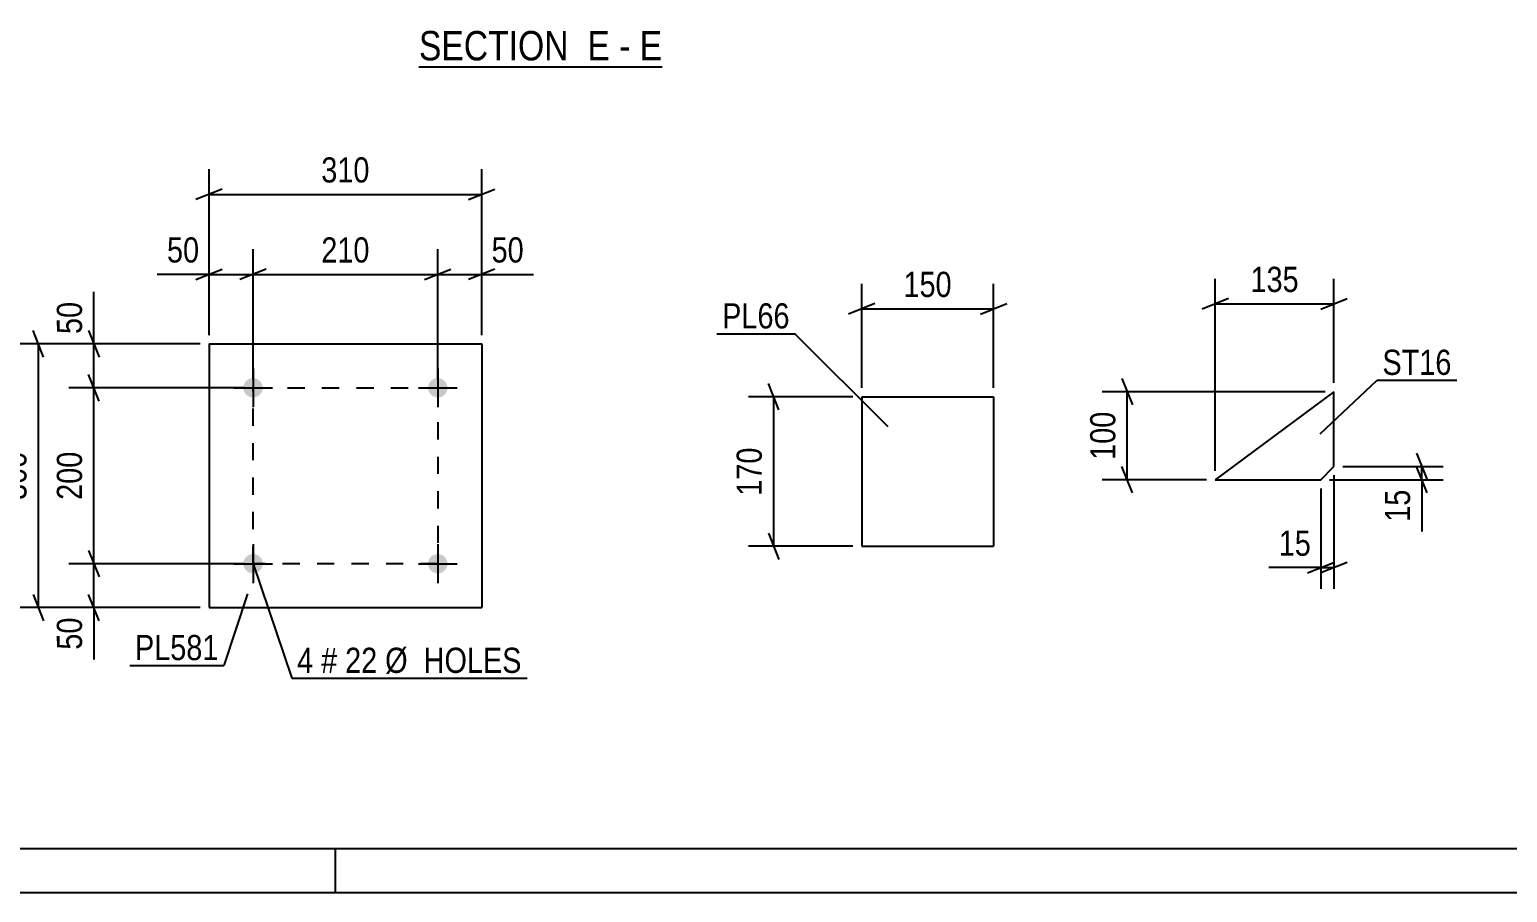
# Model space of a CAD drawing. Header units: millimetres. Extents: x 0 to 841, y 0 to 594.
# Drawn here: x 176.2 to 344.2, y 0 to 98.1 of the extents above; entities that cross this region are included whole.
import ezdxf

# ---------------------------------------------------------------- set-up
doc = ezdxf.new("R2010")
doc.units = ezdxf.units.MM
doc.linetypes.add('DXK_LINE_DOT2', pattern=[3.9198, 1.9599, -1.9599])
doc.styles.add('Arial Narrow', font='ARIALN.TTF', dxfattribs={"height": 0.2})

# ---------------------------------------------------------------- blocks, each defined once
blk = doc.blocks.new('Unknown-275727422-1135')
at = {"color": 5, "linetype": 'Continuous'}
for p, q in [((5, 5), (836, 5)), ((211, 0), (211, 5)), ((0, 0), (841, 0))]:
    blk.add_line(p, q, dxfattribs=at)
blk = doc.blocks.new('Unknown-275727422-15 - 5387')
at = {"color": 6, "linetype": 'Continuous'}
blk.add_line((220.48, 93.88), (248.13, 93.88), dxfattribs=at)
at = {"color": 0, "linetype": 'Continuous'}
for points in [[(238.59, 94.63), (238.59, 98.13), (220.48, 98.13), (220.48, 94.63)], [(242.2, 94.63), (242.2, 98.13), (239.64, 98.13), (239.64, 94.63)], [(244.52, 94.63), (244.52, 98.13), (243.25, 98.13), (243.25, 94.63)], [(248.13, 94.63), (248.13, 98.13), (245.57, 98.13), (245.57, 94.63)]]:
    blk.add_wipeout(points, dxfattribs=at)
at = {"color": 7, "linetype": 'Continuous', "style": 'Arial Narrow'}
for s, p in [('SECTION ', (220.48, 94.63)), ('E', (239.64, 94.63)), ('E', (245.57, 94.63)), ('-', (243.25, 94.63))]:
    blk.add_text(s, height=3.34, dxfattribs=at).set_placement(p)
blk = doc.blocks.new('Part-275727422-14089 - 14088')
at = {"color": 2, "linetype": 'Continuous'}
for p, q in [((270.81, 56.37), (270.81, 39.37)), ((270.81, 56.37), (285.81, 56.37)), ((285.81, 56.37), (285.81, 39.37)), ((270.81, 39.37), (285.81, 39.37))]:
    blk.add_line(p, q, dxfattribs=at)
blk = doc.blocks.new('Part-275727422-14108 - 14107')
at = {"color": 2, "linetype": 'Continuous'}
for p, q in [((324.5, 56.94), (311, 46.94)), ((324.5, 48.44), (324.5, 56.94)), ((323, 46.94), (324.5, 48.44)), ((311, 46.94), (323, 46.94))]:
    blk.add_line(p, q, dxfattribs=at)
blk = doc.blocks.new('Part-275727422-14179 - 14178')
at = {"color": 2, "linetype": 'Continuous'}
for p, q in [((196.62, 62.39), (196.62, 32.39)), ((196.62, 62.39), (227.62, 62.39)), ((227.62, 62.39), (227.62, 32.39)), ((196.62, 32.39), (227.62, 32.39))]:
    blk.add_line(p, q, dxfattribs=at)
blk = doc.blocks.new('Bolt-275727422-14180 - 14178')
at = {"linetype": 'Continuous'}
for points in [[(202.72, 37.39, -1), (200.52, 37.39, -1)], [(223.72, 37.39, -1), (221.52, 37.39, -1)]]:
    blk.add_hatch(color=1, dxfattribs=at).paths.add_polyline_path(points)
at = {"color": 1, "linetype": 'Continuous'}
for p, q in [((201.62, 39.59), (201.62, 35.19)), ((222.62, 39.59), (222.62, 35.19)), ((199.42, 37.39), (203.82, 37.39)), ((220.42, 37.39), (224.82, 37.39))]:
    blk.add_line(p, q, dxfattribs=at)
blk = doc.blocks.new('Bolt-275727422-14181 - 14178')
at = {"linetype": 'Continuous'}
for points in [[(202.72, 57.39, -1), (200.52, 57.39, -1)], [(223.72, 57.39, -1), (221.52, 57.39, -1)]]:
    blk.add_hatch(color=1, dxfattribs=at).paths.add_polyline_path(points)
at = {"color": 1, "linetype": 'Continuous'}
for p, q in [((201.62, 59.59), (201.62, 55.19)), ((222.62, 59.59), (222.62, 55.19)), ((199.42, 57.39), (203.82, 57.39)), ((220.42, 57.39), (224.82, 57.39))]:
    blk.add_line(p, q, dxfattribs=at)
blk = doc.blocks.new('Rectangle-275727422-14891 - 14178')
at = {"color": 1, "linetype": 'DXK_LINE_DOT2'}
blk.add_lwpolyline([(201.62, 57.39), (222.62, 57.39), (222.62, 37.39), (201.62, 37.39), (201.62, 57.39)], close=True, dxfattribs=at)
blk = doc.blocks.new('StraightDimension-275727422-14265 - 14088')
at = {"color": 7, "linetype": 'Continuous'}
for p, q in [((261.41, 54.87), (260.21, 57.87)), ((269.81, 56.37), (257.96, 56.37)), ((260.81, 39.37), (260.81, 56.37)), ((260.21, 40.87), (261.41, 37.87)), ((269.81, 39.37), (257.96, 39.37))]:
    blk.add_line(p, q, dxfattribs=at)
at = {"color": 0}
blk.add_wipeout([(260.06, 51.21), (255.86, 51.21), (255.86, 44.52), (260.06, 44.52)], dxfattribs=at)
at = {"color": 3, "style": 'Arial Narrow'}
blk.add_text('170', height=2.863, rotation=90.0002, dxfattribs=at).set_placement((259.46, 45.12))
blk = doc.blocks.new('StraightDimension-275727422-14269 - 14088')
at = {"color": 7, "linetype": 'Continuous'}
for p, q in [((270.81, 57.37), (270.81, 69.22)), ((285.81, 57.37), (285.81, 69.22)), ((272.31, 66.97), (269.31, 65.77)), ((270.81, 66.37), (285.81, 66.37)), ((284.31, 65.77), (287.31, 66.97))]:
    blk.add_line(p, q, dxfattribs=at)
at = {"color": 0}
blk.add_wipeout([(281.65, 67.12), (281.65, 71.32), (274.96, 71.32), (274.96, 67.12)], dxfattribs=at)
at = {"color": 3, "style": 'Arial Narrow'}
blk.add_text('150', height=2.863, dxfattribs=at).set_placement((275.56, 67.72))
blk = doc.blocks.new('StraightDimension-275727422-14297 - 14107')
at = {"color": 7, "linetype": 'Continuous'}
for p, q in [((324.5, 47.44), (324.5, 34.54)), ((323, 45.94), (323, 34.54)), ((321.5, 36.34), (324.5, 37.54)), ((326, 37.54), (323, 36.34)), ((323, 36.94), (324.5, 36.94))]:
    blk.add_line(p, q, dxfattribs=at)
at = {"color": 0}
blk.add_wipeout([(322.47, 37.69), (322.47, 41.89), (317.62, 41.89), (317.62, 37.69)], dxfattribs=at)
at = {"color": 7, "linetype": 'Continuous'}
blk.add_line((323, 36.94), (317.09, 36.94), dxfattribs=at)
blk.add_line((323, 36.94), (317.09, 36.94), dxfattribs=at)
at = {"color": 3, "style": 'Arial Narrow'}
blk.add_text('15', height=2.863, dxfattribs=at).set_placement((318.22, 38.29))
blk = doc.blocks.new('StraightDimension-275727422-14289 - 14107')
at = {"color": 7, "linetype": 'Continuous'}
for p, q in [((333.9, 49.94), (335.1, 46.94)), ((325.5, 48.44), (336.9, 48.44)), ((335.1, 45.44), (333.9, 48.44)), ((334.5, 46.94), (334.5, 48.44)), ((324, 46.94), (336.9, 46.94))]:
    blk.add_line(p, q, dxfattribs=at)
at = {"color": 0}
blk.add_wipeout([(333.75, 46.42), (329.55, 46.42), (329.55, 41.56), (333.75, 41.56)], dxfattribs=at)
at = {"color": 7, "linetype": 'Continuous'}
blk.add_line((334.5, 46.94), (334.5, 41.04), dxfattribs=at)
blk.add_line((334.5, 46.94), (334.5, 41.04), dxfattribs=at)
at = {"color": 3, "style": 'Arial Narrow'}
blk.add_text('15', height=2.863, rotation=90.0002, dxfattribs=at).set_placement((333.15, 42.16))
blk = doc.blocks.new('StraightDimension-275727422-14301 - 14107')
at = {"color": 7, "linetype": 'Continuous'}
for p, q in [((311, 47.94), (311, 69.79)), ((324.5, 57.94), (324.5, 69.79)), ((312.5, 67.54), (309.5, 66.34)), ((323, 66.34), (326, 67.54)), ((311, 66.94), (324.5, 66.94))]:
    blk.add_line(p, q, dxfattribs=at)
at = {"color": 0}
blk.add_wipeout([(321.09, 67.69), (321.09, 71.89), (314.41, 71.89), (314.41, 67.69)], dxfattribs=at)
at = {"color": 3, "style": 'Arial Narrow'}
blk.add_text('135', height=2.863, dxfattribs=at).set_placement((315.01, 68.29))
blk = doc.blocks.new('StraightDimension-275727422-14293 - 14107')
at = {"color": 7, "linetype": 'Continuous'}
for p, q in [((300.4, 58.44), (301.6, 55.44)), ((323.5, 56.94), (298.15, 56.94)), ((301, 46.94), (301, 56.94)), ((301.6, 45.44), (300.4, 48.44)), ((310, 46.94), (298.15, 46.94))]:
    blk.add_line(p, q, dxfattribs=at)
at = {"color": 0}
blk.add_wipeout([(300.25, 55.29), (296.05, 55.29), (296.05, 48.6), (300.25, 48.6)], dxfattribs=at)
at = {"color": 3, "style": 'Arial Narrow'}
blk.add_text('100', height=2.863, rotation=90.0002, dxfattribs=at).set_placement((299.65, 49.2))
blk = doc.blocks.new('StraightDimension-275727422-14309 - 14178')
at = {"color": 7, "linetype": 'Continuous'}
for p, q in [((182.93, 63.89), (184.13, 60.89)), ((195.62, 62.39), (180.68, 62.39)), ((183.53, 57.39), (183.53, 62.39)), ((184.13, 55.89), (182.93, 58.89)), ((200.62, 57.39), (180.68, 57.39))]:
    blk.add_line(p, q, dxfattribs=at)
at = {"color": 0}
blk.add_wipeout([(182.78, 67.77), (178.58, 67.77), (178.58, 62.91), (182.78, 62.91)], dxfattribs=at)
at = {"color": 7, "linetype": 'Continuous'}
blk.add_line((183.53, 62.39), (183.53, 68.29), dxfattribs=at)
blk.add_line((183.53, 62.39), (183.53, 68.29), dxfattribs=at)
at = {"color": 3, "style": 'Arial Narrow'}
blk.add_text('50', height=2.863, rotation=90.0002, dxfattribs=at).set_placement((182.18, 63.51))
blk = doc.blocks.new('StraightDimension-275727422-14310 - 14178')
at = {"color": 7, "linetype": 'Continuous'}
for p, q in [((184.13, 55.89), (182.93, 58.89)), ((200.62, 57.39), (180.68, 57.39)), ((183.53, 37.39), (183.53, 57.39)), ((182.93, 38.89), (184.13, 35.89)), ((200.62, 37.39), (180.68, 37.39))]:
    blk.add_line(p, q, dxfattribs=at)
at = {"color": 0}
blk.add_wipeout([(182.78, 50.73), (178.58, 50.73), (178.58, 44.05), (182.78, 44.05)], dxfattribs=at)
at = {"color": 3, "style": 'Arial Narrow'}
blk.add_text('200', height=2.863, rotation=90.0002, dxfattribs=at).set_placement((182.18, 44.65))
blk = doc.blocks.new('StraightDimension-275727422-14311 - 14178')
at = {"color": 7, "linetype": 'Continuous'}
for p, q in [((182.93, 38.89), (184.13, 35.89)), ((200.62, 37.39), (180.68, 37.39)), ((183.53, 32.39), (183.53, 37.39)), ((184.13, 30.89), (182.93, 33.89)), ((195.62, 32.39), (180.68, 32.39))]:
    blk.add_line(p, q, dxfattribs=at)
at = {"color": 0}
blk.add_wipeout([(182.78, 31.86), (178.58, 31.86), (178.58, 27.01), (182.78, 27.01)], dxfattribs=at)
at = {"color": 7, "linetype": 'Continuous'}
blk.add_line((183.53, 32.39), (183.53, 26.48), dxfattribs=at)
blk.add_line((183.53, 32.39), (183.53, 26.48), dxfattribs=at)
at = {"color": 3, "style": 'Arial Narrow'}
blk.add_text('50', height=2.863, rotation=90.0002, dxfattribs=at).set_placement((182.18, 27.61))
blk = doc.blocks.new('StraightDimension-275727422-14321 - 14178')
at = {"color": 7, "linetype": 'Continuous'}
for p, q in [((177.82, 60.89), (176.62, 63.89)), ((195.62, 62.39), (174.37, 62.39)), ((177.22, 32.39), (177.22, 62.39)), ((176.62, 33.89), (177.82, 30.89)), ((195.62, 32.39), (174.37, 32.39))]:
    blk.add_line(p, q, dxfattribs=at)
at = {"color": 0}
blk.add_wipeout([(176.47, 50.73), (172.27, 50.73), (172.27, 44.04), (176.47, 44.04)], dxfattribs=at)
at = {"color": 3, "style": 'Arial Narrow'}
blk.add_text('300', height=2.863, rotation=90.0002, dxfattribs=at).set_placement((175.87, 44.64))
blk = doc.blocks.new('StraightDimension-275727422-14341 - 14178')
at = {"color": 7, "linetype": 'Continuous'}
for p, q in [((196.62, 63.39), (196.62, 82.24)), ((227.62, 63.39), (227.62, 82.24)), ((198.12, 79.99), (195.12, 78.79)), ((196.62, 79.39), (227.62, 79.39)), ((226.12, 78.79), (229.12, 79.99))]:
    blk.add_line(p, q, dxfattribs=at)
at = {"color": 0}
blk.add_wipeout([(215.46, 80.14), (215.46, 84.34), (208.78, 84.34), (208.78, 80.14)], dxfattribs=at)
at = {"color": 3, "style": 'Arial Narrow'}
blk.add_text('310', height=2.863, dxfattribs=at).set_placement((209.38, 80.74))
blk = doc.blocks.new('StraightDimension-275727422-14849 - 14178')
at = {"color": 7, "linetype": 'Continuous'}
for p, q in [((222.62, 58.39), (222.62, 73.14)), ((227.62, 63.39), (227.62, 73.14)), ((221.12, 69.69), (224.12, 70.89)), ((229.12, 70.89), (226.12, 69.69)), ((222.62, 70.29), (227.62, 70.29))]:
    blk.add_line(p, q, dxfattribs=at)
at = {"color": 0}
blk.add_wipeout([(233, 71.04), (233, 75.24), (228.14, 75.24), (228.14, 71.04)], dxfattribs=at)
at = {"color": 7, "linetype": 'Continuous'}
blk.add_line((227.62, 70.29), (233.52, 70.29), dxfattribs=at)
blk.add_line((227.62, 70.29), (233.52, 70.29), dxfattribs=at)
at = {"color": 3, "style": 'Arial Narrow'}
blk.add_text('50', height=2.863, dxfattribs=at).set_placement((228.74, 71.64))
blk = doc.blocks.new('StraightDimension-275727422-14850 - 14178')
at = {"color": 7, "linetype": 'Continuous'}
for p, q in [((201.62, 58.39), (201.62, 73.14)), ((222.62, 58.39), (222.62, 73.14)), ((203.12, 70.89), (200.12, 69.69)), ((221.12, 69.69), (224.12, 70.89)), ((201.62, 70.29), (222.62, 70.29))]:
    blk.add_line(p, q, dxfattribs=at)
at = {"color": 0}
blk.add_wipeout([(215.46, 71.04), (215.46, 75.24), (208.78, 75.24), (208.78, 71.04)], dxfattribs=at)
at = {"color": 3, "style": 'Arial Narrow'}
blk.add_text('210', height=2.863, dxfattribs=at).set_placement((209.38, 71.64))
blk = doc.blocks.new('StraightDimension-275727422-14851 - 14178')
at = {"color": 7, "linetype": 'Continuous'}
for p, q in [((196.62, 63.39), (196.62, 73.14)), ((201.62, 58.39), (201.62, 73.14)), ((195.12, 69.69), (198.12, 70.89)), ((203.12, 70.89), (200.12, 69.69)), ((196.62, 70.29), (201.62, 70.29))]:
    blk.add_line(p, q, dxfattribs=at)
at = {"color": 0}
blk.add_wipeout([(196.09, 71.04), (196.09, 75.24), (191.24, 75.24), (191.24, 71.04)], dxfattribs=at)
at = {"color": 7, "linetype": 'Continuous'}
blk.add_line((196.62, 70.29), (190.71, 70.29), dxfattribs=at)
blk.add_line((196.62, 70.29), (190.71, 70.29), dxfattribs=at)
at = {"color": 3, "style": 'Arial Narrow'}
blk.add_text('50', height=2.863, dxfattribs=at).set_placement((191.84, 71.64))
blk = doc.blocks.new('Mark-275727422-14361 - 14088')
at = {"color": 0}
blk.add_wipeout([(262.63, 64.14), (262.63, 67.14), (254.95, 67.14), (254.95, 64.14)], dxfattribs=at)
blk.add_wipeout([(262.63, 64.14), (262.63, 67.14), (254.95, 67.14), (254.95, 64.14)], dxfattribs=at)
at = {"color": 30, "linetype": 'Continuous'}
for p in [(254.35, 63.54), (273.84, 52.94)]:
    blk.add_line(p, (263.23, 63.54), dxfattribs=at)
at = {"color": 3, "style": 'Arial Narrow'}
blk.add_text('PL66', height=2.863, dxfattribs=at).set_placement((254.95, 64.14))
blk = doc.blocks.new('Mark-275727422-14364 - 14107')
at = {"color": 0}
blk.add_wipeout([(337.86, 58.86), (337.86, 61.86), (330.01, 61.86), (330.01, 58.86)], dxfattribs=at)
blk.add_wipeout([(337.86, 58.86), (337.86, 61.86), (330.01, 61.86), (330.01, 58.86)], dxfattribs=at)
at = {"color": 30, "linetype": 'Continuous'}
for p, q in [((322.93, 52.16), (329.41, 58.26)), ((329.41, 58.26), (338.46, 58.26))]:
    blk.add_line(p, q, dxfattribs=at)
at = {"color": 3, "style": 'Arial Narrow'}
blk.add_text('ST16', height=2.863, dxfattribs=at).set_placement((330.01, 58.86))
blk = doc.blocks.new('Mark-275727422-14370 - 14178')
at = {"color": 0}
blk.add_wipeout([(197.71, 26.42), (197.71, 29.42), (188.2, 29.42), (188.2, 26.42)], dxfattribs=at)
blk.add_wipeout([(197.71, 26.42), (197.71, 29.42), (188.2, 29.42), (188.2, 26.42)], dxfattribs=at)
at = {"color": 30, "linetype": 'Continuous'}
for p in [(200.99, 33.97), (187.6, 25.82)]:
    blk.add_line(p, (198.31, 25.82), dxfattribs=at)
at = {"color": 3, "style": 'Arial Narrow'}
blk.add_text('PL581', height=2.863, dxfattribs=at).set_placement((188.2, 26.42))
blk = doc.blocks.new('MarkSet-275727422-14770 - 14178')
at = {"color": 0}
for points in [[(208.46, 24.97), (208.46, 27.97), (206.63, 27.97), (206.63, 24.97)], [(211.19, 24.97), (211.19, 27.97), (209.36, 27.97), (209.36, 24.97)], [(215.74, 24.97), (215.74, 27.97), (212.09, 27.97), (212.09, 24.97)], [(232.17, 24.97), (232.17, 27.97), (216.64, 27.97), (216.64, 24.97)]]:
    blk.add_wipeout(points, dxfattribs=at)
for points in [[(208.46, 24.97), (208.46, 27.97), (206.63, 27.97), (206.63, 24.97)], [(211.19, 24.97), (211.19, 27.97), (209.36, 27.97), (209.36, 24.97)], [(215.74, 24.97), (215.74, 27.97), (212.09, 27.97), (212.09, 24.97)], [(232.17, 24.97), (232.17, 27.97), (216.64, 27.97), (216.64, 24.97)]]:
    blk.add_wipeout(points, dxfattribs=at)
at = {"color": 7, "linetype": 'Continuous'}
for p, q in [((201.62, 37.39), (206.03, 24.37)), ((206.03, 24.37), (232.77, 24.37))]:
    blk.add_line(p, q, dxfattribs=at)
at = {"color": 3, "style": 'Arial Narrow'}
for s, height, p in [('4', 2.86, (206.63, 24.97)), ('#', 2.86, (209.36, 24.97)), ('22', 2.863, (212.09, 24.97)), ('Ø  HOLES', 2.863, (216.64, 24.97))]:
    blk.add_text(s, height=height, dxfattribs=at).set_placement(p)

msp = doc.modelspace()

# ---------------------------------------------------------------- block references
for name in ['Unknown-275727422-1135', 'Part-275727422-14179 - 14178', 'Bolt-275727422-14181 - 14178', 'Rectangle-275727422-14891 - 14178', 'Part-275727422-14089 - 14088', 'Part-275727422-14108 - 14107', 'Bolt-275727422-14180 - 14178']:
    msp.add_blockref(name, (0, 0))

# ---------------------------------------------------------------- next in the draw order: block references
for name in ['Unknown-275727422-15 - 5387', 'StraightDimension-275727422-14309 - 14178', 'StraightDimension-275727422-14265 - 14088', 'StraightDimension-275727422-14297 - 14107']:
    msp.add_blockref(name, (0, 0))

# ---------------------------------------------------------------- next in the draw order: block references
for name in ['StraightDimension-275727422-14269 - 14088', 'StraightDimension-275727422-14310 - 14178', 'StraightDimension-275727422-14289 - 14107']:
    msp.add_blockref(name, (0, 0))

# ---------------------------------------------------------------- next in the draw order: block references
for name in ['StraightDimension-275727422-14301 - 14107', 'Mark-275727422-14361 - 14088', 'StraightDimension-275727422-14311 - 14178']:
    msp.add_blockref(name, (0, 0))

# ---------------------------------------------------------------- next in the draw order: block references
for name in ['StraightDimension-275727422-14321 - 14178', 'StraightDimension-275727422-14293 - 14107']:
    msp.add_blockref(name, (0, 0))

# ---------------------------------------------------------------- next in the draw order: block references
for name in ['StraightDimension-275727422-14341 - 14178', 'Mark-275727422-14364 - 14107', 'Mark-275727422-14370 - 14178']:
    msp.add_blockref(name, (0, 0))

# ---------------------------------------------------------------- next in the draw order: block references
for name in ['StraightDimension-275727422-14849 - 14178', 'MarkSet-275727422-14770 - 14178']:
    msp.add_blockref(name, (0, 0))

# ---------------------------------------------------------------- next in the draw order: block references
msp.add_blockref('StraightDimension-275727422-14850 - 14178', (0, 0))

# ---------------------------------------------------------------- next in the draw order: block references
msp.add_blockref('StraightDimension-275727422-14851 - 14178', (0, 0))

doc.saveas('drawing.dxf')
